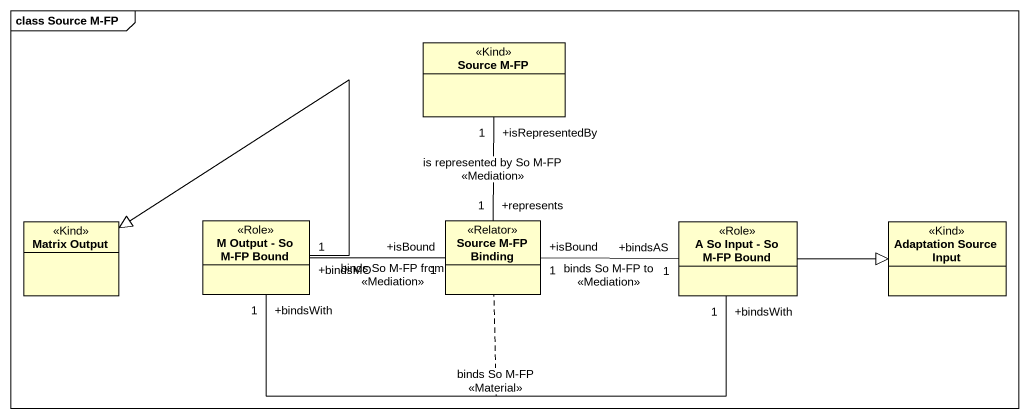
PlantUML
@startuml
mainframe class Source M-FP
hide circle
hide empty members
class "Source M-FP" as Source_M_FP <<Kind>>
class "Matrix Output" as Matrix_Output <<Kind>>
class "M Output - So M-FP Bound" as M_Output_So_M_FP_Bound <<Role>>
class "Source M-FP Binding" as Source_M_FP_Binding <<Relator>>
class "A So Input - So M-FP Bound" as A_So_Input_So_M_FP_Bound <<Role>>
class "Adaptation Source Input" as Adaptation_Source_Input <<Kind>>
M_Output_So_M_FP_Bound -left-|> Matrix_Output
M_Output_So_M_FP_Bound "+bindsWith\n1" -right- "+bindsWith\n1" A_So_Input_So_M_FP_Bound : binds So M-FP\n<<Material>>
(M_Output_So_M_FP_Bound, A_So_Input_So_M_FP_Bound) .. Source_M_FP_Binding
Source_M_FP_Binding "+represents\n1" -up- "+isRepresentedBy\n1" Source_M_FP : is represented by So M-FP\n<<Mediation>>
Source_M_FP_Binding "+isBound\n1" -left- "+bindsMO\n1" M_Output_So_M_FP_Bound : binds So M-FP from\n<<Mediation>>
Source_M_FP_Binding "+isBound\n1" -right- "+bindsAS\n1" A_So_Input_So_M_FP_Bound : binds So M-FP to\n<<Mediation>>
A_So_Input_So_M_FP_Bound -right-|> Adaptation_Source_Input
@enduml
